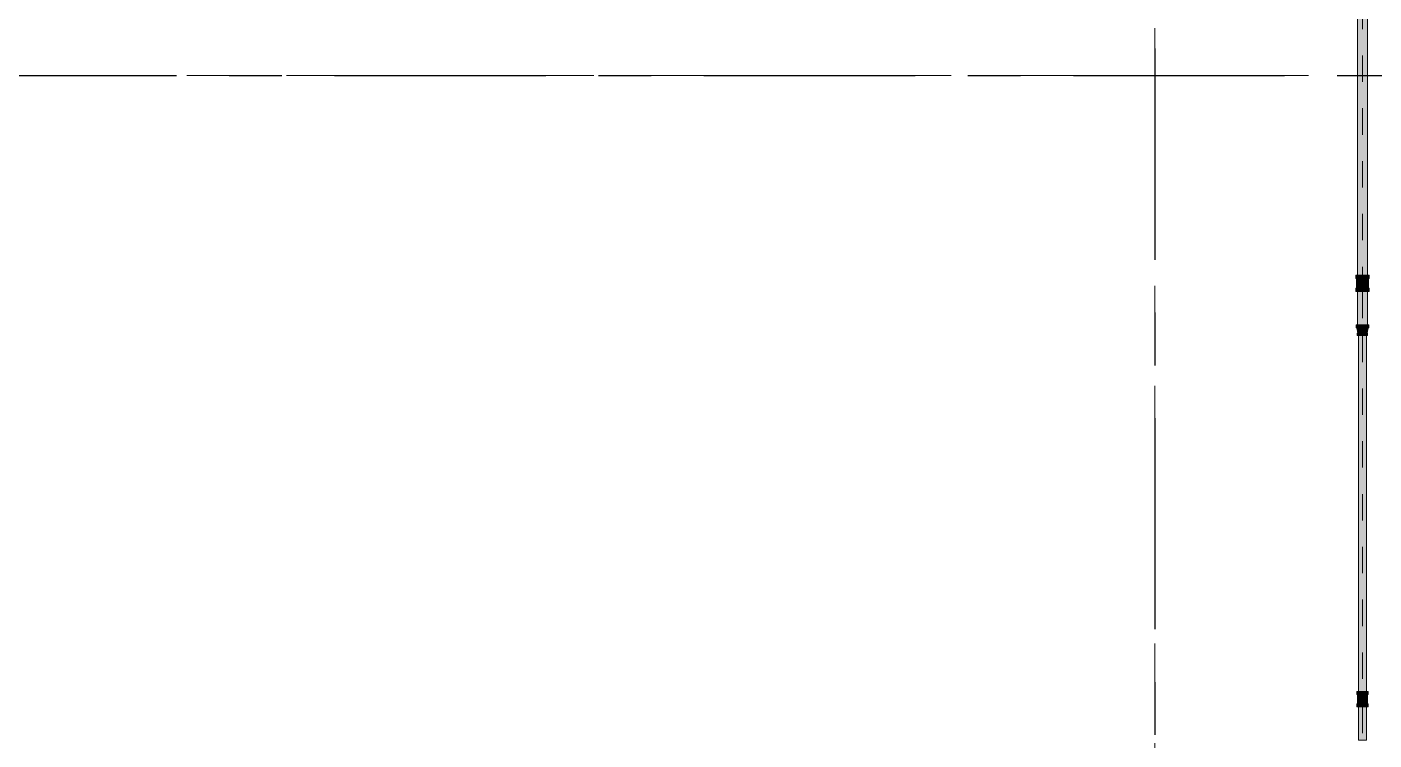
# Model space of a CAD drawing. Header units: millimetres. Extents: x -4000 to 187956, y -58990 to 162485.
# Drawn here: x 6214 to 14320, y 21454 to 25743 of the extents above; entities that cross this region are included whole.
import ezdxf

# ---------------------------------------------------------------- set-up
doc = ezdxf.new("R2010")
doc.units = ezdxf.units.MM
for name, pattern in [('Dash 1_16_', [317.5, 158.75, -158.75]), ('Grid Line', [2222.5, 1270, -317.5, 317.5, -317.5]), ('Grid Line 12_5mm', [2150, 1250, -300, 300, -300])]:
    doc.linetypes.add(name, pattern=pattern)
for name, color, linetype, lineweight in [('F-SPRN', 3, 'Continuous', 9), ('P-PIPE', 3, 'Continuous', 9), ('P-PIPE-CNTR', 3, 'Continuous', 9), ('S-GRID', 1, 'Continuous', 30)]:
    doc.layers.add(name, color=color, linetype=linetype, lineweight=lineweight)

# ---------------------------------------------------------------- blocks, each defined once
blk = doc.blocks.new('CMF2_NHAXUONG_A_rvt-1-FFS - TANG 1')
at = {"layer": 'S-GRID', "linetype": 'Grid Line 12_5mm', "lineweight": 9}
for p, q in [((13000, 161185.2), (13000, -16487.4)), ((13000, 161185.2), (13000, -16487.4)), ((-824.3, 25450), (183641.1, 25450))]:
    blk.add_line(p, q, dxfattribs=at)
blk = doc.blocks.new('Sprinkler_Up - DN20-V46-FFS - TANG 1')
at = {"layer": 'F-SPRN', "transparency": 33554534}
for points in [[(-6.9, 21.2), (-18, 13.1), (-22.2, 0), (-3.9, 0.7), (-1.7, 2.9), (-1.2, 3.5), (-0.6, 4), (0.6, 4), (1.2, 3.5), (1.7, 2.9), (4.6, 0), (22.2, 0), (18, 13.1), (6.9, 21.2), (-3.4, 21.2)], [(0, 16.7), (-4.3, 16.1), (-11.8, 11.8), (-16.1, 4.3), (-16.1, -4.3), (-11.8, -11.8), (-8.3, -14.4), (0, -16.7), (4.3, -16.1), (11.8, -11.8), (16.1, -4.3), (16.1, 4.3), (11.8, 11.8), (7.9, 14.5)], [(0, 15.6), (-7.8, 13.5), (-11, 11), (-15.1, 4), (-15.1, -4), (-11, -11), (-7.8, -13.5), (0, -15.6), (7.8, -13.5), (13.5, -7.8), (15.1, -4), (15.1, 4), (13.5, 7.8), (7.8, 13.5), (3.9, 14.5)], [(-10.9, 5.4), (-14.5, 5.4), (-14.5, -5.5), (-10.9, -5.5)], [(-7.7, 5.4), (-10.9, 5.4), (-10.9, -5.5), (-7.7, -5.5)], [(-7.7, 5.4), (-7.7, -5.5), (0, -5.5), (0, 5.4)], [(2.9, 4.9), (-2.9, 4.9), (-5.7, 0), (5.7, 0)], [(0, 4.6), (-4.6, 0), (4.6, 0)], [(0, 2.6), (-1.3, 0), (1.8, 0)], [(7.7, 5.4), (0, 5.4), (0, -5.5), (7.7, -5.5)], [(7.7, 5.4), (7.7, -5.5), (10.9, -5.5), (10.9, 5.4)], [(10.9, 5.4), (10.9, -5.5), (14.5, -5.5), (14.5, 5.4)], [(13.5, 0), (3.9, -0.7), (1.7, -2.9), (1.2, -3.5), (0.6, -4), (-0.6, -4), (-1.2, -3.5), (-1.7, -2.9), (-4.6, 0), (-22.2, 0), (-18, -13.1), (-6.9, -21.2), (6.9, -21.2), (18, -13), (22.2, 0), (18, 0)], [(-5.7, 0), (-2.9, -4.9), (2.9, -4.9), (5.7, 0), (0, 0)], [(4.6, 0), (-4.6, 0), (0, -4.6)], [(1.3, 0), (-1.8, 0), (0, -2.6)]]:
    blk.add_hatch(color=1, dxfattribs=at).paths.add_polyline_path(points)
at = {"layer": 'F-SPRN', "color": 1}
for p, q in [((-11.5, 5.4), (-14.5, 5.4)), ((-14.5, 5.4), (-10.9, 5.4)), ((-14.5, 5.4), (-14.5, -5.5)), ((-11.5, 5.4), (-11.5, 4)), ((-11.5, 3), (-11.5, 0.2)), ((-10.9, 0.2), (-10.9, 3.6)), ((-10.8, 5.4), (-7.7, 5.4)), ((-8.1, 5.4), (-10.8, 5.4)), ((-8.1, 5.4), (-8.1, 2.8)), ((-8.1, 2.5), (-8.1, 0.4)), ((-7.7, 5.4), (-7.7, 2.7)), ((-7.7, 5.4), (-7.7, 2.7)), ((-7.7, 2.3), (-7.7, 0.5)), ((-7.7, 2.3), (-7.7, 0.5)), ((-6.9, 5.4), (-4.7, 5.4)), ((-5.8, 3.8), (-5.8, 2.2)), ((-2.1, 0), (-2.1, 0)), ((0, 2.1), (-0.1, 2.1)), ((2.1, 0), (2.1, 0.1)), ((4.7, 5.4), (6.9, 5.4)), ((5.8, 3.8), (5.8, 2.3)), ((7.7, 5.4), (10.8, 5.4)), ((7.7, 4), (7.7, 2.7)), ((7.7, 4), (7.7, 2.7)), ((10.8, 5.4), (8.1, 5.4)), ((8.1, 5.4), (8.1, 4.2)), ((10.9, 2.6), (10.9, 1.3)), ((11.5, 5.4), (14.5, 5.4)), ((14.5, 5.4), (11.5, 5.4)), ((14.5, 3.7), (14.5, 1.3)), ((14.5, 0), (14.5, -3.3)), ((-10.9, -5.5), (-14.5, -5.5)), ((-14.5, -5.5), (-11.5, -5.5)), ((-11.5, -0.2), (-11.5, -3)), ((-11.5, -4), (-11.5, -5.5)), ((-10.9, -3.6), (-10.9, -0.2)), ((-10.8, -5.5), (-8.1, -5.5)), ((-7.8, -5.5), (-10.8, -5.5)), ((-8.1, -0.4), (-8.1, -2.5)), ((-8.1, -2.8), (-8.1, -5.5)), ((-7.7, -0.5), (-7.7, -2.3)), ((-7.7, -0.5), (-7.7, -2.3)), ((-7.7, -2.7), (-7.7, -5.2)), ((-7.7, -2.7), (-7.7, -5.2)), ((-4.8, -5.5), (-6.5, -5.5)), ((-2.1, 0), (-2.1, -0.1)), ((0, -2.1), (0.1, -2.1)), ((2.1, 0), (2.1, 0)), ((6.8, -5.5), (4.8, -5.5)), ((5.8, -2.2), (5.8, -3.8)), ((7.7, -0.5), (7.7, -2.1)), ((7.7, -0.5), (7.7, -2.1)), ((7.7, -2.7), (7.7, -4.8)), ((7.7, -2.7), (7.7, -4.8)), ((8.1, -0.7), (8.1, -2.5)), ((8.1, -2.8), (8.1, -5.5)), ((8.1, -5.5), (10.8, -5.5)), ((10.8, -5.5), (8.1, -5.5)), ((10.9, -1.9), (10.9, -3.6)), ((14.5, -5.5), (11.3, -5.5)), ((11.5, -4), (11.5, -5.5)), ((11.5, -5.5), (14.5, -5.5)), ((14.5, -3.7), (14.5, -5.5))]:
    blk.add_line(p, q, dxfattribs=at)
at = {"layer": 'F-SPRN', "color": 1, "flags": 128}
for points in [[(-0.1, 2.1), (-0.1, 2.1), (-0.2, 2.1), (-0.3, 2.1), (-0.4, 2), (-0.5, 2), (-0.6, 2), (-0.6, 2), (-0.7, 2), (-0.8, 1.9), (-0.9, 1.9), (-0.9, 1.9), (-1, 1.8), (-1.1, 1.8), (-1.2, 1.7), (-1.2, 1.7), (-1.3, 1.6), (-1.4, 1.6), (-1.4, 1.5), (-1.5, 1.5), (-1.5, 1.4), (-1.6, 1.3), (-1.6, 1.3), (-1.7, 1.2), (-1.7, 1.1), (-1.8, 1.1), (-1.8, 1), (-1.9, 0.9), (-1.9, 0.8), (-1.9, 0.8), (-2, 0.7), (-2, 0.6), (-2, 0.5), (-2, 0.5), (-2, 0.4), (-2.1, 0.3), (-2.1, 0.2), (-2.1, 0.1), (-2.1, 0)], [(2.1, 0.3), (2, 0.4), (2, 0.5), (2, 0.6), (2, 0.7), (1.9, 0.7), (1.9, 0.8), (1.9, 0.9), (1.8, 1), (1.8, 1), (1.8, 1.1), (1.7, 1.2), (1.7, 1.2), (1.6, 1.3), (1.6, 1.4), (1.5, 1.4), (1.4, 1.5), (1.4, 1.5), (1.3, 1.6), (1.3, 1.7), (1.2, 1.7), (1.1, 1.7), (1.1, 1.8), (1, 1.8), (0.9, 1.9), (0.8, 1.9), (0.8, 1.9), (0.7, 2), (0.6, 2), (0.5, 2), (0.4, 2), (0.4, 2), (0.3, 2.1), (0.2, 2.1), (0.1, 2.1), (0, 2.1)], [(2.1, 0.1), (2.1, 0.2), (2.1, 0.2), (2.1, 0.3)], [(-2.1, -0.1), (-2.1, -0.2), (-2.1, -0.2), (-2.1, -0.3), (-2, -0.4), (-2, -0.5), (-2, -0.6), (-2, -0.7), (-1.9, -0.7), (-1.9, -0.8), (-1.9, -0.9), (-1.8, -1), (-1.8, -1), (-1.8, -1.1), (-1.7, -1.2), (-1.7, -1.2), (-1.6, -1.3), (-1.6, -1.4), (-1.5, -1.4), (-1.4, -1.5), (-1.4, -1.5), (-1.3, -1.6), (-1.3, -1.7), (-1.2, -1.7), (-1.1, -1.7), (-1.1, -1.8), (-1, -1.8), (-0.9, -1.9), (-0.8, -1.9), (-0.8, -1.9), (-0.7, -2), (-0.6, -2), (-0.5, -2), (-0.4, -2), (-0.4, -2), (-0.3, -2.1), (-0.2, -2.1), (-0.1, -2.1), (0, -2.1)], [(0.1, -2.1), (0.1, -2.1), (0.2, -2.1), (0.3, -2.1), (0.4, -2), (0.5, -2)], [(0.5, -2), (0.6, -2), (0.6, -2)], [(0.6, -2), (0.7, -2), (0.8, -1.9), (0.9, -1.9), (0.9, -1.9), (1, -1.8), (1.1, -1.8), (1.2, -1.7), (1.2, -1.7), (1.3, -1.6), (1.4, -1.6), (1.4, -1.5), (1.5, -1.5), (1.5, -1.4), (1.6, -1.3), (1.6, -1.3), (1.7, -1.2), (1.7, -1.1), (1.8, -1.1), (1.8, -1), (1.9, -0.9), (1.9, -0.8), (1.9, -0.8), (2, -0.7), (2, -0.6), (2, -0.5), (2, -0.5), (2, -0.4), (2.1, -0.3), (2.1, -0.2), (2.1, -0.1), (2.1, 0)]]:
    blk.add_lwpolyline(points, dxfattribs=at)
at = {"layer": 'F-SPRN', "color": 1}
for radius, start, end in [(22.2, 360, 180), (21.9, 165.67731, 179.2615), (21.9, 144.76984, 164.81509), (21.9, 126.69417, 143.27011), (16.7, 167.68021, 180), (16.7, 167.68021, 180), (16.7, 155.38786, 165), (16.7, 155.38786, 165), (15.6, 166.33824, 180), (15.6, 166.33824, 180), (15.6, 150.43537, 165), (15.6, 159.61394, 165), (16.7, 136.72135, 150), (16.7, 136.72135, 150), (15.6, 150.43537, 156.38455), (15.6, 138.42141, 150), (15.6, 138.42141, 150), (21.9, 108.26214, 125.75069), (16.7, 121.41808, 130.57514), (16.7, 121.41808, 130.57514), (15.6, 120, 133.2078), (15.6, 120, 133.2078), (16.7, 106.59952, 120), (16.7, 106.59952, 120), (15.6, 114.43632, 119.98126), (15.6, 114.43632, 119.98126), (21.9, 99.348, 107.90102), (4.63, 17.95923, 180), (4.63, 17.95923, 180), (16.7, 96.41428, 105), (16.7, 96.41428, 105), (3.81, 16.16047, 180), (21.9, 90.14502, 98.85032), (15.6, 95.57619, 100.68426), (15.6, 95.57619, 100.68426), (2.56, 11.16773, 180), (2.56, 11.16773, 180), (2.04, 10.47029, 180), (16.7, 83.06841, 90), (16.7, 83.06841, 90), (21.9, 72.55828, 89.46239), (15.6, 75, 87.63996), (15.6, 75, 87.63996), (16.7, 61.00272, 75), (16.7, 61.00272, 75), (15.6, 60.01874, 65.56368), (15.6, 60.01874, 65.56368), (21.9, 54.24931, 71.73786), (15.6, 53.79501, 60), (15.6, 53.79501, 60), (16.7, 60, 61.00272), (16.7, 60, 61.00272), (16.7, 49.42486, 58.58192), (16.7, 49.42486, 58.58192), (15.6, 32.54719, 41.57859), (15.6, 32.54719, 41.57859), (16.7, 30.06898, 43.27865), (16.7, 30.06898, 43.27865), (21.9, 36.72989, 53.30583), (15.6, 17.33389, 29.56463), (15.6, 17.33389, 29.56463), (16.7, 15.03066, 24.61214), (16.7, 15.03066, 24.61214), (15.6, 1.90822, 13.66176), (15.6, 1.90822, 13.66176), (16.7, 360, 12.31979), (16.7, 0, 12.31979), (21.9, 33.37522, 36), (21.9, 15.18491, 33.37522), (21.9, 0.7385, 14.32269), (22.2, 180, 360), (21.9, 180.7385, 194.32269), (21.9, 195.18491, 215.23016), (21.9, 216.72989, 233.30583), (16.7, 180, 192.31979), (16.7, 180, 192.31979), (16.7, 195, 204.61214), (16.7, 195, 204.61214), (15.6, 180, 193.66176), (15.6, 180, 193.66176), (15.6, 195, 200.38606), (15.6, 195, 209.56463), (16.7, 210, 223.27865), (16.7, 210, 223.27865), (15.6, 203.61545, 209.56463), (15.6, 210, 221.57859), (15.6, 210, 221.57859), (21.9, 234.24931, 251.73786), (16.7, 229.42486, 238.58192), (16.7, 229.42486, 238.58192), (15.6, 226.7922, 240), (15.6, 226.7922, 240), (16.7, 240, 255), (16.7, 240, 255), (15.6, 240.01874, 245.56368), (15.6, 240.01874, 245.56368), (21.9, 252.55828, 269.46239), (15.6, 247.56142, 254.5481), (15.6, 247.56142, 254.5481), (4.63, 197.95923, 270), (4.63, 197.95923, 270), (15.6, 255.57295, 260.58917), (15.6, 255.57295, 260.58917), (3.81, 196.16047, 223.83585), (2.56, 194.55988, 270), (2.56, 194.55988, 270), (3.81, 237.05771, 270), (2.04, 190.47029, 270), (16.7, 263.06841, 270), (16.7, 263.06841, 270), (21.9, 270.14502, 278.85032), (2.04, 289.01924, 0), (2.56, 289.01924, 348.82781), (2.56, 289.01924, 348.82781), (4.63, 289.01924, 318.27027), (4.63, 289.01924, 318.27027), (15.6, 275.57619, 280.68426), (15.6, 275.57619, 280.68426), (16.7, 276.41428, 285), (16.7, 276.41428, 285), (21.9, 279.348, 287.90102), (4.63, 335.78319, 0), (4.63, 335.78319, 360), (16.7, 286.59952, 300), (16.7, 286.59952, 300), (15.6, 294.43632, 299.98126), (15.6, 294.43632, 299.98126), (21.9, 288.26214, 305.75069), (15.6, 300.52623, 313.2078), (15.6, 300.52623, 313.2078), (16.7, 301.41808, 310.57514), (16.7, 301.41808, 310.57514), (15.6, 318.42141, 330), (15.6, 318.42141, 330), (16.7, 316.72135, 329.93102), (16.7, 316.72135, 329.93102), (21.9, 306.69417, 323.27011), (15.6, 330.94093, 345), (15.6, 330.94093, 336.38455), (15.6, 339.61394, 345), (15.6, 346.42653, 360), (15.6, 346.42653, 360), (16.7, 335.38786, 344.96934), (16.7, 335.38786, 344.96934), (16.7, 347.68021, 360), (16.7, 347.68021, 360), (21.9, 324, 326.62478), (21.9, 326.62478, 344.81509), (21.9, 345.67731, 359.2615)]:
    blk.add_arc((0, 0), radius, start, end, dxfattribs=at)
blk = doc.blocks.new('Steel_Transition_Threaded_HoaPhat - Standard-V49-FFS - TANG 1')
at = {"layer": 'P-PIPE', "lineweight": 13, "transparency": 33554534}
h = blk.add_hatch(color=1, dxfattribs=at)
h.paths.add_polyline_path([(14250, 24177.7), (14255.8, 24178.5), (14261.3, 24180.7), (14267, 24185.7), (14269.5, 24189), (14271.7, 24194.4), (14272.5, 24200.2), (14271.7, 24206.1), (14269.5, 24211.5), (14265.9, 24216.1), (14261.3, 24219.7), (14255.8, 24222), (14250, 24222.7), (14244.2, 24222), (14238.8, 24219.7), (14232, 24213.4), (14230.5, 24211.5), (14228.3, 24206.1), (14227.5, 24200.2), (14228.3, 24194.4), (14233, 24185.7), (14234.1, 24184.3), (14238.8, 24180.7), (14244.2, 24178.5)])
h.paths.add_polyline_path([(14250, 24180.1), (14244.8, 24180.8), (14240, 24182.8), (14235.8, 24186), (14232, 24191.7), (14230.6, 24195), (14229.9, 24200.2), (14232, 24208.8), (14232.6, 24210.3), (14235.8, 24214.4), (14240, 24217.6), (14244.8, 24219.6), (14250, 24220.3), (14255.2, 24219.6), (14260.1, 24217.6), (14264.2, 24214.4), (14267.4, 24210.3), (14269.4, 24205.4), (14270.1, 24200.2), (14269.4, 24195), (14267.4, 24190.2), (14263.8, 24185.7), (14260.1, 24182.8), (14255.2, 24180.8)])
for points in [[(14250, 24180.1), (14250, 24183.8), (14241.8, 24186), (14235.8, 24192), (14233.6, 24200.2), (14235.8, 24208.4), (14241.8, 24214.4), (14250, 24216.6), (14250, 24220.3), (14244.8, 24219.6), (14240, 24217.6), (14235.8, 24214.4), (14232, 24208.8), (14230.6, 24205.4), (14229.9, 24200.2), (14232, 24191.7), (14232.6, 24190.2), (14236.2, 24185.7), (14240, 24182.8), (14244.8, 24180.8)], [(14250, 24181.7), (14254.8, 24182.4), (14261.2, 24185.7), (14263.1, 24187.1), (14266, 24191), (14267.9, 24195.4), (14268.5, 24200.2), (14267.9, 24205), (14266, 24209.5), (14263.1, 24213.3), (14259.3, 24216.3), (14254.8, 24218.1), (14250, 24218.7), (14245.2, 24218.1), (14240.8, 24216.3), (14236.9, 24213.3), (14234, 24209.5), (14232, 24203.8), (14232, 24196.6), (14232.1, 24195.4), (14234, 24191), (14238.8, 24185.7), (14240.8, 24184.2), (14245.2, 24182.4)], [(14250, 24180.1), (14255.2, 24180.8), (14260.1, 24182.8), (14264.2, 24186), (14267.4, 24190.2), (14269.4, 24195), (14270.1, 24200.2), (14269.4, 24205.4), (14267.4, 24210.3), (14264.2, 24214.4), (14260.1, 24217.6), (14255.2, 24219.6), (14250, 24220.3), (14250, 24216.6), (14258.2, 24214.4), (14264.2, 24208.4), (14266.4, 24200.2), (14264.2, 24192), (14258.2, 24186), (14250, 24183.8)]]:
    blk.add_hatch(color=1, dxfattribs=at).paths.add_polyline_path(points)
at = {"layer": 'P-PIPE', "color": 20, "lineweight": 13}
for radius, start, end in [(22.5, 90, 270), (22.5, 90, 270), (20.1, 166.04994, 193.95006), (20.1, 154.61374, 162.74488), (20.1, 197.25512, 205.38626), (18.5, 172.07545, 187.92455), (18.5, 172.07545, 187.92455), (20.1, 150, 154.59245), (20.1, 205.40755, 210), (18.5, 157.6232, 165), (18.5, 157.6232, 165), (18.5, 195, 202.3768), (18.5, 195, 202.3768), (20.1, 128.8856, 148.15532), (20.1, 211.84468, 231.1144), (16.4, 173.54628, 180), (16.4, 180.49709, 188.0319), (18.5, 136.42974, 150), (18.5, 136.42974, 150), (18.5, 210, 223.57026), (18.5, 210, 223.57026), (16.4, 158.0319, 162.86912), (16.4, 210.66354, 218.0319), (18.5, 123.49758, 133.20406), (18.5, 123.49758, 133.20406), (18.5, 226.79594, 232.47656), (18.5, 226.79594, 232.47656), (20.1, 109.68592, 125.00431), (20.1, 234.99569, 240), (16.4, 230.47333, 236.63885), (20.1, 240, 255), (18.5, 106.81896, 120), (18.5, 106.81896, 120), (18.5, 240, 255), (18.5, 240, 255), (16.4, 113.40447, 120), (16.4, 240, 243.15004), (16.4, 246.9681, 252.9388), (16.4, 107.46566, 111.9681), (20.1, 100.99748, 105), (20.1, 255.0607, 267.9279), (18.5, 91.43525, 103.20464), (18.5, 91.43525, 103.20464), (16.4, 96.21321, 103.90628), (18.5, 258.09865, 270), (18.5, 258.09865, 270), (20.1, 90.52458, 98.50889), (16.4, 264.1652, 270), (22.5, 75, 90), (22.5, 270, 90), (18.5, 78.09865, 90), (18.5, 78.09865, 90), (22.5, 270, 30), (20.1, 270.52458, 278.50889), (18.5, 271.43525, 283.20464), (18.5, 271.43525, 283.20464), (20.1, 75.0607, 87.9279), (16.4, 276.21321, 284.60424), (20.1, 280.99748, 285), (16.4, 70.36294, 75), (18.5, 60, 75), (18.5, 60, 75), (16.4, 287.46566, 291.9681), (20.1, 54.99569, 75), (18.5, 286.81896, 300), (18.5, 286.81896, 300), (22.5, 60, 75), (16.4, 60, 66.59553), (20.1, 289.68592, 305.00431), (16.4, 296.84996, 300), (16.4, 301.07383, 308.0319), (16.4, 50.47333, 56.63885), (18.5, 46.79594, 56.50242), (18.5, 46.79594, 56.50242), (22.5, 45, 60), (18.5, 307.52344, 313.20406), (18.5, 307.52344, 313.20406), (20.1, 31.84468, 51.1144), (20.1, 308.8856, 328.15532), (16.4, 30, 36.45372), (16.4, 323.54628, 330), (18.5, 30, 43.57026), (18.5, 30, 43.57026), (18.5, 316.42974, 330), (18.5, 316.42974, 330), (16.4, 338.0319, 343.50595), (22.5, 30, 45), (16.4, 4.83933, 11.45326), (16.4, 348.54674, 358.90628), (18.5, 15, 22.3768), (18.5, 15, 22.3768), (18.5, 337.6232, 345), (18.5, 337.6232, 345), (20.1, 17.25512, 30), (20.1, 330, 342.74488), (18.5, 346.59392, 13.40608), (18.5, 0, 13.40608), (18.5, 346.59392, 0), (20.1, 346.04994, 13.95006)]:
    blk.add_arc((14250, 24200.2), radius, start, end, dxfattribs=at)

msp = doc.modelspace()

# ---------------------------------------------------------------- block references
at = {"lineweight": 5}
msp.add_blockref('CMF2_NHAXUONG_A_rvt-1-FFS - TANG 1', (0, 0), dxfattribs=at)

# ---------------------------------------------------------------- next in the draw order: hatches: boundary and pattern name
at = {"layer": 'P-PIPE', "transparency": 33554534}
for points in [[(14223.9, 24249.9), (14250, 24249.9), (14250, 26205.9), (14219.8, 26205.9), (14220.9, 24249.9)], [(14250, 24249.9), (14280.2, 24249.9), (14279.1, 26205.9), (14250, 26205.9), (14250, 24258.7)], [(14232, 24229.2), (14250, 24229.2), (14250, 24249.9), (14209.8, 24249.9), (14209.8, 24229.2), (14229.9, 24229.2)], [(14290.2, 24229.2), (14290.2, 24249.9), (14250, 24249.9), (14250, 24229.2), (14288.9, 24229.2)], [(14221.5, 24150.8), (14250, 24150.8), (14250, 24171.4), (14209.8, 24171.4), (14209.8, 24150.8), (14215.2, 24150.8)], [(14218.9, 24171.4), (14250, 24171.4), (14250, 24179.1), (14242.6, 24180.4), (14235, 24185.7), (14231.7, 24189.6), (14229.2, 24196.5), (14229.2, 24204), (14232, 24211.2), (14236.4, 24216.4), (14242.6, 24220.1), (14250, 24221.4), (14250, 24229.2), (14214.1, 24229.2), (14214.1, 24171.4), (14215.3, 24171.4)], [(14250, 24176.1), (14256.2, 24176.9), (14262.1, 24179.3), (14269, 24185.7), (14270.9, 24188.2), (14273.3, 24194), (14274.1, 24200.2), (14273.3, 24206.5), (14270.9, 24212.3), (14267.1, 24217.3), (14262.1, 24221.1), (14256.2, 24223.5), (14250, 24224.3), (14243.8, 24223.5), (14237.9, 24221.1), (14232, 24216), (14229.1, 24212.3), (14226.7, 24206.5), (14225.9, 24200.2), (14226.7, 24194), (14231, 24185.7), (14233, 24183.2), (14237.9, 24179.3), (14243.8, 24176.9)], [(14241.7, 24185.8), (14242.8, 24187.7), (14241.7, 24191.9), (14242.8, 24196.1), (14245.8, 24199.1), (14257.2, 24204.4), (14258.4, 24208.6), (14257.2, 24212.8), (14255.9, 24214.5), (14250, 24216.9), (14241.7, 24214.7), (14235.5, 24208.6), (14233.3, 24200.2), (14235.5, 24191.9), (14238.2, 24188.4)], [(14250, 24183.5), (14258.4, 24185.8), (14261.8, 24188.4), (14266.1, 24195.9), (14266.1, 24204.6), (14261.8, 24212), (14258.4, 24214.7), (14250, 24216.9), (14245.7, 24216.4), (14238.2, 24212), (14233.9, 24204.6), (14233.9, 24195.9), (14238.2, 24188.4), (14242, 24185.7)], [(14281.1, 24171.4), (14285.9, 24171.4), (14285.9, 24229.2), (14250, 24229.2), (14250, 24221.4), (14257.4, 24220.1), (14263.7, 24216.4), (14268.3, 24210.9), (14270.8, 24204), (14270.8, 24196.5), (14268.3, 24189.6), (14263.7, 24184.1), (14257.4, 24180.4), (14250, 24179.1), (14250, 24171.4), (14275.4, 24171.4)], [(14290.2, 24150.8), (14290.2, 24171.4), (14250, 24171.4), (14250, 24150.8), (14288.9, 24150.8)], [(14242.2, 23950.5), (14250, 23950.5), (14250, 24150.8), (14219.8, 24150.8), (14220.9, 23950.5), (14234.9, 23950.5)], [(14250, 23950.5), (14280.2, 23950.5), (14279.1, 24150.8), (14250, 24150.8), (14250, 24112.7)], [(14286.4, 23933.7), (14287.7, 23933.7), (14287.7, 23950.5), (14212.4, 23950.5), (14212.4, 23933.7), (14282.6, 23933.7)], [(14274.3, 23901.1), (14278.1, 23901.1), (14283.4, 23933.7), (14215.5, 23933.7), (14222.9, 23901.1), (14269.9, 23901.1)], [(14279.8, 23886.2), (14280.8, 23886.2), (14279.8, 23901.1), (14219.2, 23901.1), (14220.3, 23886.2), (14276.7, 23886.2)], [(14243.8, 21746.5), (14250, 21746.5), (14250, 23886.2), (14225.9, 23886.2), (14226.7, 21746.5), (14237.9, 21746.5)], [(14256.2, 21746.5), (14274.1, 21746.5), (14273.3, 23886.2), (14250, 23886.2), (14250, 21746.5)], [(14226.1, 21728.1), (14250, 21728.1), (14250, 21746.5), (14216.2, 21746.5), (14217.4, 21728.1), (14220.7, 21728.1)], [(14242.2, 21672.4), (14250, 21672.4), (14250, 21679.1), (14242.6, 21680.4), (14236.3, 21684.1), (14231.7, 21689.6), (14229.2, 21696.4), (14229.2, 21704), (14231.7, 21710.9), (14236.3, 21716.3), (14242.6, 21720), (14250, 21721.4), (14250, 21728.1), (14220, 21728.1), (14221, 21672.4), (14238.6, 21672.4)], [(14250, 21676.1), (14256.2, 21676.9), (14262.1, 21679.3), (14267.1, 21683.2), (14270.9, 21688.2), (14273.3, 21694), (14274.1, 21700.2), (14273.3, 21706.5), (14270.9, 21712.3), (14267.1, 21717.3), (14262.1, 21721.1), (14256.2, 21723.5), (14250, 21724.3), (14243.8, 21723.5), (14237.9, 21721.1), (14233, 21717.3), (14229.1, 21712.3), (14226.7, 21706.5), (14225.9, 21700.2), (14226.7, 21694), (14229.1, 21688.2), (14233, 21683.2), (14237.9, 21679.3), (14243.8, 21676.9)], [(14283.8, 21728.1), (14282.6, 21746.5), (14250, 21746.5), (14250, 21728.1), (14282.6, 21728.1)], [(14271.2, 21672.4), (14280, 21672.4), (14279, 21728.1), (14250, 21728.1), (14250, 21721.4), (14257.5, 21720), (14263.7, 21716.3), (14268.3, 21710.9), (14270.8, 21704), (14270.8, 21696.4), (14268.3, 21689.6), (14263.7, 21684.1), (14257.5, 21680.4), (14250, 21679.1), (14250, 21672.4), (14268.1, 21672.4)], [(14226.1, 21654), (14250, 21654), (14250, 21672.4), (14216.2, 21672.4), (14217.4, 21654), (14220.7, 21654)], [(14243.8, 21454.4), (14250, 21454.4), (14250, 21654), (14225.9, 21654), (14226.7, 21454.4), (14237.9, 21454.4)], [(14250, 21683.5), (14254.3, 21684.1), (14261.8, 21688.4), (14266.1, 21695.9), (14266.1, 21704.6), (14261.8, 21712), (14254.3, 21716.4), (14245.7, 21716.4), (14238.2, 21712), (14233.9, 21704.6), (14233.9, 21695.9), (14238.2, 21688.4), (14245.7, 21684.1)], [(14283.8, 21654), (14282.6, 21672.4), (14250, 21672.4), (14250, 21654), (14282.6, 21654)], [(14250, 21454.4), (14274.1, 21454.4), (14273.3, 21654), (14250, 21654), (14250, 21484.6)]]:
    msp.add_hatch(color=1, dxfattribs=at).paths.add_polyline_path(points)

# ---------------------------------------------------------------- next in the draw order: linework, layer by layer
at = {"layer": 'P-PIPE', "color": 20, "lineweight": 13}
for p, q in [((14219.8, 26205.9), (14219.8, 24249.9)), ((14280.2, 24249.9), (14280.2, 26205.9)), ((14209.8, 24249.9), (14209.8, 24229.2)), ((14211.1, 24249.9), (14209.8, 24249.9)), ((14250, 24249.9), (14209.8, 24249.9)), ((14219.6, 24249.9), (14211.1, 24249.9)), ((14219.8, 24249.9), (14220.9, 24249.9)), ((14221.4, 24249.9), (14278.6, 24249.9)), ((14250, 24249.9), (14221.5, 24249.9)), ((14278.5, 24249.9), (14250, 24249.9)), ((14290.2, 24249.9), (14250, 24249.9)), ((14279.1, 24249.9), (14280.2, 24249.9)), ((14290.2, 24249.9), (14280.4, 24249.9)), ((14290.2, 24229.2), (14290.2, 24249.9)), ((14209.8, 24229.2), (14211.1, 24229.2)), ((14209.8, 24229.2), (14250, 24229.2)), ((14209.8, 24171.4), (14209.8, 24150.8)), ((14213.9, 24171.4), (14209.8, 24171.4)), ((14250, 24171.4), (14209.8, 24171.4)), ((14211.1, 24229.2), (14213.9, 24229.2)), ((14214.1, 24229.2), (14214.1, 24171.4)), ((14215.3, 24229.2), (14231.9, 24229.2)), ((14232, 24229.2), (14215.3, 24229.2)), ((14239.5, 24229.2), (14215.3, 24229.2)), ((14239.6, 24171.4), (14215.3, 24171.4)), ((14215.3, 24171.4), (14239.5, 24171.4)), ((14215.3, 24171.4), (14239.5, 24171.4)), ((14232, 24229.2), (14239.6, 24229.2)), ((14232.1, 24229.2), (14232, 24229.2)), ((14239.5, 24229.2), (14232.1, 24229.2)), ((14240.7, 24229.2), (14250, 24229.2)), ((14250, 24229.2), (14240.7, 24229.2)), ((14250, 24229.2), (14240.7, 24229.2)), ((14250, 24171.4), (14240.7, 24171.4)), ((14240.7, 24171.4), (14250, 24171.4)), ((14240.7, 24171.4), (14250, 24171.4)), ((14250, 24229.2), (14259.3, 24229.2)), ((14250, 24229.2), (14290.2, 24229.2)), ((14259.3, 24229.2), (14250, 24229.2)), ((14259.3, 24229.2), (14250, 24229.2)), ((14259.3, 24171.4), (14250, 24171.4)), ((14290.2, 24171.4), (14250, 24171.4)), ((14250, 24171.4), (14259.3, 24171.4)), ((14250, 24171.4), (14259.3, 24171.4)), ((14260.4, 24229.2), (14284.7, 24229.2)), ((14284.7, 24171.4), (14260.4, 24171.4)), ((14284.7, 24229.2), (14260.5, 24229.2)), ((14284.7, 24229.2), (14260.5, 24229.2)), ((14260.5, 24171.4), (14284.7, 24171.4)), ((14260.5, 24171.4), (14284.7, 24171.4)), ((14285.9, 24171.4), (14285.9, 24229.2)), ((14286.1, 24229.2), (14290.2, 24229.2)), ((14288.9, 24171.4), (14286.1, 24171.4)), ((14290.2, 24171.4), (14288.9, 24171.4)), ((14290.2, 24150.8), (14290.2, 24171.4)), ((14209.8, 24150.8), (14219.6, 24150.8)), ((14209.8, 24150.8), (14250, 24150.8)), ((14219.8, 24150.8), (14219.8, 23950.5)), ((14220.9, 24150.8), (14219.8, 24150.8)), ((14278.6, 24150.8), (14221.4, 24150.8)), ((14221.5, 24150.8), (14250, 24150.8)), ((14250, 24150.8), (14278.5, 24150.8)), ((14250, 24150.8), (14290.2, 24150.8)), ((14280.2, 24150.8), (14279.1, 24150.8)), ((14280.2, 23950.5), (14280.2, 24150.8)), ((14280.4, 24150.8), (14284.8, 24150.8)), ((14284.8, 24150.8), (14288.9, 24150.8)), ((14288.9, 24150.8), (14290.2, 24150.8)), ((14212.4, 23950.5), (14212.4, 23933.7)), ((14287.7, 23950.5), (14212.4, 23950.5)), ((14219.6, 23950.5), (14212.4, 23950.5)), ((14212.4, 23933.7), (14215.2, 23933.7)), ((14212.4, 23933.7), (14287.7, 23933.7)), ((14215.2, 23933.7), (14216.4, 23933.7)), ((14215.5, 23933.7), (14221.9, 23901.1)), ((14217.4, 23933.7), (14240.3, 23933.7)), ((14219.8, 23950.5), (14223.2, 23950.5)), ((14223.4, 23950.5), (14220.6, 23950.5)), ((14276.2, 23950.5), (14223.8, 23950.5)), ((14223.9, 23950.5), (14276.1, 23950.5)), ((14241, 23933.7), (14259, 23933.7)), ((14259.7, 23933.7), (14282.6, 23933.7)), ((14279.4, 23950.5), (14276.6, 23950.5)), ((14276.8, 23950.5), (14280.2, 23950.5)), ((14278.1, 23901.1), (14284.5, 23933.7)), ((14287.7, 23950.5), (14280.4, 23950.5)), ((14283.6, 23933.7), (14284.8, 23933.7)), ((14284.8, 23933.7), (14287.7, 23933.7)), ((14287.7, 23933.7), (14287.7, 23950.5)), ((14219.2, 23901.1), (14219.2, 23886.2)), ((14280.8, 23901.1), (14219.2, 23901.1)), ((14221.7, 23901.1), (14219.2, 23901.1)), ((14219.2, 23886.2), (14220.3, 23886.2)), ((14219.2, 23886.2), (14280.8, 23886.2)), ((14220.3, 23886.2), (14223.3, 23886.2)), ((14242, 23901.1), (14223.3, 23901.1)), ((14223.3, 23886.2), (14225.7, 23886.2)), ((14225.9, 23886.2), (14225.9, 21746.5)), ((14228, 23886.2), (14225.9, 23886.2)), ((14226.5, 23886.2), (14228.2, 23886.2)), ((14229, 23886.2), (14271, 23886.2)), ((14270.9, 23886.2), (14229.1, 23886.2)), ((14257.3, 23901.1), (14242.7, 23901.1)), ((14276.7, 23901.1), (14258, 23901.1)), ((14271.8, 23886.2), (14273.5, 23886.2)), ((14274.1, 23886.2), (14272, 23886.2)), ((14274.1, 21746.5), (14274.1, 23886.2)), ((14274.3, 23886.2), (14276.7, 23886.2)), ((14276.7, 23886.2), (14280.8, 23886.2)), ((14280.8, 23901.1), (14278.3, 23901.1)), ((14280.8, 23886.2), (14280.8, 23901.1)), ((14216.2, 21746.5), (14216.2, 21728.1)), ((14220.7, 21746.5), (14216.2, 21746.5)), ((14250, 21746.5), (14216.2, 21746.5)), ((14216.2, 21728.1), (14219.8, 21728.1)), ((14216.2, 21728.1), (14250, 21728.1)), ((14220, 21728.1), (14220, 21672.4)), ((14241.2, 21728.1), (14220, 21728.1)), ((14235, 21728.1), (14220, 21728.1)), ((14225.8, 21746.5), (14220.7, 21746.5)), ((14221, 21728.1), (14241.3, 21728.1)), ((14225.9, 21746.5), (14232.9, 21746.5)), ((14232.9, 21746.5), (14226.6, 21746.5)), ((14250, 21746.5), (14233.1, 21746.5)), ((14233.1, 21746.5), (14266.9, 21746.5)), ((14241.2, 21728.1), (14235, 21728.1)), ((14242.2, 21728.1), (14250, 21728.1)), ((14250, 21728.1), (14242.2, 21728.1)), ((14250, 21728.1), (14242.2, 21728.1)), ((14266.9, 21746.5), (14250, 21746.5)), ((14283.8, 21746.5), (14250, 21746.5)), ((14250, 21728.1), (14257.8, 21728.1)), ((14250, 21728.1), (14283.8, 21728.1)), ((14257.8, 21728.1), (14250, 21728.1)), ((14257.8, 21728.1), (14250, 21728.1)), ((14258.7, 21728.1), (14279, 21728.1)), ((14280, 21728.1), (14258.8, 21728.1)), ((14280, 21728.1), (14258.8, 21728.1)), ((14273.4, 21746.5), (14267.1, 21746.5)), ((14267.1, 21746.5), (14274.1, 21746.5)), ((14283.8, 21746.5), (14274.2, 21746.5)), ((14280, 21672.4), (14280, 21728.1)), ((14280.2, 21728.1), (14283.8, 21728.1)), ((14283.8, 21728.1), (14283.8, 21746.5)), ((14216.2, 21672.4), (14216.2, 21654)), ((14217.4, 21672.4), (14216.2, 21672.4)), ((14250, 21672.4), (14216.2, 21672.4)), ((14216.2, 21654), (14225.8, 21654)), ((14216.2, 21654), (14250, 21654)), ((14219.8, 21672.4), (14217.4, 21672.4)), ((14220, 21672.4), (14241.2, 21672.4)), ((14220, 21672.4), (14241.2, 21672.4)), ((14241.3, 21672.4), (14221, 21672.4)), ((14225.9, 21654), (14225.9, 21454.4)), ((14232.9, 21654), (14225.9, 21654)), ((14226.6, 21654), (14232.9, 21654)), ((14233.1, 21654), (14250, 21654)), ((14266.9, 21654), (14233.1, 21654)), ((14250, 21672.4), (14242.2, 21672.4)), ((14242.2, 21672.4), (14250, 21672.4)), ((14242.2, 21672.4), (14250, 21672.4)), ((14257.8, 21672.4), (14250, 21672.4)), ((14283.8, 21672.4), (14250, 21672.4)), ((14250, 21672.4), (14257.8, 21672.4)), ((14250, 21672.4), (14257.8, 21672.4)), ((14250, 21654), (14266.9, 21654)), ((14250, 21654), (14283.8, 21654)), ((14279, 21672.4), (14258.7, 21672.4)), ((14258.8, 21672.4), (14280, 21672.4)), ((14258.8, 21672.4), (14279, 21672.4)), ((14267.1, 21654), (14273.4, 21654)), ((14274.1, 21654), (14267.1, 21654)), ((14274.1, 21454.4), (14274.1, 21654)), ((14274.2, 21654), (14283.8, 21654)), ((14279, 21672.4), (14280, 21672.4)), ((14282.6, 21672.4), (14280.2, 21672.4)), ((14283.8, 21672.4), (14282.6, 21672.4)), ((14283.8, 21654), (14283.8, 21672.4)), ((14225.9, 21454.4), (14228, 21454.4)), ((14229.1, 21454.4), (14270.9, 21454.4)), ((14272, 21454.4), (14274.1, 21454.4))]:
    msp.add_line(p, q, dxfattribs=at)
for centre, radius, start, end in [((14250, 24200.2), 24.1, 90, 270), ((14250, 24200.2), 24.1, 165, 180), ((14250, 24200.2), 24.1, 180, 195), ((14250, 24200.2), 24.1, 150, 165), ((14250, 24200.2), 24.1, 195, 210), ((14250, 24200.2), 21.1, 171.97891, 177.97577), ((14250, 24200.2), 21.1, 182.02423, 186.97891), ((14250, 24200.2), 24.1, 90, 150), ((14250, 24200.2), 21.1, 165.7378, 171.92918), ((14250, 24200.2), 21.1, 189.34883, 194.2622), ((14250, 24200.2), 24.1, 210, 225), ((14250, 24200.2), 21.1, 156.97891, 165), ((14250, 24200.2), 21.1, 195, 201.97891), ((14250, 24200.2), 21.1, 205.39869, 210), ((14250, 24200.2), 21.1, 148.69969, 150), ((14250, 24200.2), 21.1, 210, 211.30031), ((14250, 24200.2), 21.1, 141.97891, 146.1637), ((14250, 24200.2), 24.1, 225, 240), ((14250, 24200.2), 21.1, 137.22925, 141.84041), ((14250, 24200.2), 21.1, 218.15959, 223.60228), ((14250, 24200.2), 21.1, 223.60228, 225), ((14250, 24200.2), 21.1, 126.97891, 135), ((14250, 24200.2), 21.1, 225, 231.97891), ((14250, 24200.2), 21.1, 111.97891, 125.8689), ((14250, 24200.2), 21.1, 234.42362, 245.57638), ((14250, 24200.2), 24.1, 240, 270), ((14250, 24200.2), 21.1, 99.73096, 105), ((14250, 24200.2), 21.1, 255, 260.65117), ((14250, 24200.2), 21.1, 90, 96.97891), ((14250, 24200.2), 21.1, 264.92749, 270), ((14250, 24200.2), 24.1, 270, 90), ((14250, 24200.2), 24.1, 270, 90), ((14250, 24200.2), 21.1, 270, 278.02109), ((14250, 24200.2), 21.1, 75, 87.77075), ((14250, 24200.2), 21.1, 279.73096, 285), ((14250, 24200.2), 21.1, 62.22925, 71.13206), ((14250, 24200.2), 21.1, 288.86794, 297.74524), ((14250, 24200.2), 21.1, 54.1311, 60), ((14250, 24200.2), 21.1, 300, 305.8689), ((14250, 24200.2), 21.1, 38.15959, 53.02109), ((14250, 24200.2), 21.1, 308.02109, 315), ((14250, 24200.2), 21.1, 315, 316.39772), ((14250, 24200.2), 21.1, 316.39772, 321.84041), ((14250, 24200.2), 21.1, 33.8363, 38.02109), ((14250, 24200.2), 21.1, 25.39869, 30), ((14250, 24200.2), 21.1, 330, 334.60131), ((14250, 24200.2), 21.1, 15, 23.02109), ((14250, 24200.2), 21.1, 338.02109, 345), ((14250, 24200.2), 21.1, 345.7378, 357.97577), ((14250, 24200.2), 21.1, 2.25476, 12.77075), ((14250, 21700.2), 24.1, 90, 180), ((14250, 21700.2), 24.1, 90, 270), ((14250, 21700.2), 24.1, 45, 90), ((14250, 21700.2), 24.1, 270, 90), ((14250, 21700.2), 24.1, 180, 270), ((14250, 21700.2), 21.1, 151.08761, 195), ((14250, 21700.2), 21.1, 195, 210), ((14250, 21700.2), 21.1, 137.22925, 150), ((14250, 21700.2), 21.1, 210, 216.92918), ((14250, 21700.2), 21.1, 219.34883, 225), ((14250, 21700.2), 21.1, 90, 135), ((14250, 21700.2), 21.1, 225, 240), ((14250, 21700.2), 21.1, 240, 255), ((14250, 21700.2), 21.1, 255, 270), ((14250, 21700.2), 21.1, 270, 308.07082), ((14250, 21700.2), 24.1, 270, 315), ((14250, 21700.2), 21.1, 62.22925, 87.77075), ((14250, 21700.2), 21.1, 15, 60), ((14250, 21700.2), 21.1, 315, 12.77075), ((14250, 21700.2), 24.1, 30, 45), ((14250, 21700.2), 24.1, 315, 330), ((14250, 21700.2), 24.1, 0, 30), ((14250, 21700.2), 24.1, 330, 345), ((14250, 21700.2), 24.1, 345, 0)]:
    msp.add_arc(centre, radius, start, end, dxfattribs=at)
at = {"layer": 'P-PIPE', "color": 1}
for centre, radius, start, end in [((14250, 24200.2), 16.7, 184.30926, 189.88925), ((14250, 24200.2), 16.7, 157.26355, 163.06245), ((14250, 24200.2), 16.7, 151.80069, 156.68603), ((14250, 24200.2), 16.7, 203.31397, 211.09738), ((14250, 24200.2), 16.7, 128.12737, 133.96827), ((14250, 24200.2), 16.7, 231.87263, 237.20298), ((14250, 24191.9), 8.35, 163.96391, 181.67175), ((14250, 24191.9), 8.35, 186.36484, 209.04129), ((14250, 24191.9), 8.35, 130.85195, 150), ((14250, 24200.2), 16.7, 246.89762, 252.79757), ((14250, 24191.9), 8.35, 100.68419, 125.5287), ((14250, 24200.2), 16.7, 256.07695, 273.52882), ((14250, 24191.9), 8.35, 249.00268, 259.23689), ((14250, 24191.9), 8.35, 90, 100.68419), ((14250, 24208.6), 8.35, 270, 280.68419), ((14250, 24208.6), 8.35, 69.00268, 79.23689), ((14250, 24200.2), 16.7, 280.32729, 284.68823), ((14250, 24208.6), 8.35, 46.69983, 57.8461), ((14250, 24208.6), 8.35, 316.31827, 330), ((14250, 24208.6), 8.35, 20.12852, 29.04129), ((14250, 24208.6), 8.35, 352.28242, 1.54073), ((14250, 24200.2), 16.7, 51.87263, 57.20298), ((14250, 24200.2), 16.7, 32.30315, 46.03173), ((14250, 24200.2), 16.7, 313.96827, 320.69077), ((14250, 24200.2), 16.7, 337.579, 344.27217), ((14250, 24200.2), 16.7, 10.21536, 15.24866), ((14250, 24200.2), 16.7, 344.75134, 349.78464), ((14250, 24200.2), 16.7, 2.79702, 9.88925), ((14250, 24200.2), 16.7, 350.11075, 357.20298), ((14250, 21700.2), 16.7, 0, 180), ((14250, 21700.2), 16.7, 180, 0)]:
    msp.add_arc(centre, radius, start, end, dxfattribs=at)
at = {"layer": 'P-PIPE-CNTR', "color": 1, "linetype": 'Dash 1_16_'}
for p, q in [((14250, 26205.9), (14250, 24249.9)), ((14250, 26205.9), (14250, 24249.9)), ((14225, 24200.2), (14227.5, 24200.2)), ((14227.8, 24200.2), (14231.5, 24200.2)), ((14232, 24200.2), (14233.3, 24200.2)), ((14236.5, 24200.2), (14242.3, 24200.2)), ((14245.4, 24200.2), (14247.6, 24200.2)), ((14248.7, 24200.2), (14250, 24200.2)), ((14250, 24222.7), (14250, 24225.2)), ((14250, 24221.4), (14250, 24222.7)), ((14250, 24218.7), (14250, 24220.3)), ((14250, 24216.9), (14250, 24218.1)), ((14250, 24213.8), (14250, 24215.3)), ((14250, 24210), (14250, 24212.2)), ((14250, 24205.7), (14250, 24209.2)), ((14250, 24202.8), (14250, 24204.4)), ((14250, 24200.2), (14250, 24202.3)), ((14250, 24198.2), (14250, 24200.2)), ((14250, 24200.2), (14251.3, 24200.2)), ((14250, 24196), (14250, 24197.7)), ((14250, 24191.2), (14250, 24194.8)), ((14250, 24187.7), (14250, 24190.5)), ((14250, 24180.1), (14250, 24181.7)), ((14250, 24177.7), (14250, 24179.1)), ((14250, 24175.2), (14250, 24177.7)), ((14251.8, 24200.2), (14254.6, 24200.2)), ((14255.7, 24200.2), (14263.1, 24200.2)), ((14266.7, 24200.2), (14268.5, 24200.2)), ((14268.5, 24200.2), (14272.2, 24200.2)), ((14272.5, 24200.2), (14275, 24200.2)), ((14250, 24150.8), (14250, 23950.5)), ((14250, 24150.8), (14250, 23950.5)), ((14250, 23886.2), (14250, 21746.5)), ((14250, 23886.2), (14250, 21746.5)), ((14250, 21675.2), (14250, 21725.2)), ((14225, 21700.2), (14275, 21700.2)), ((14250, 21654), (14250, 21454.4)), ((14250, 21654), (14250, 21454.4))]:
    msp.add_line(p, q, dxfattribs=at)
at = {"layer": 'P-PIPE-CNTR', "color": 20, "lineweight": 13}
for p, q in [((14250, 24224.3), (14250, 24249.9)), ((14250, 24221.4), (14250, 24222.7)), ((14250, 24218.7), (14250, 24220.3)), ((14250, 24216.9), (14250, 24218.1)), ((14250, 24213.8), (14250, 24215.3)), ((14250, 24210), (14250, 24212.2)), ((14250, 24206.7), (14250, 24209.2)), ((14250, 24202.8), (14250, 24204.4)), ((14250, 24200.2), (14250, 24202.3)), ((14250, 24198.2), (14250, 24200.2)), ((14250, 24196), (14250, 24197.7)), ((14250, 24191.4), (14250, 24194.8)), ((14250, 24187.7), (14250, 24190.5)), ((14250, 24180.1), (14250, 24181.7)), ((14250, 24177.7), (14250, 24179.1)), ((14250, 24176.1), (14250, 24177.7)), ((14250, 24150.8), (14250, 24176.1)), ((14250, 23950.5), (14250, 23886.2)), ((14250, 21724.3), (14250, 21746.5)), ((14250, 21721.4), (14250, 21722.7)), ((14250, 21716.9), (14250, 21720.9)), ((14250, 21683.5), (14250, 21716.9)), ((14250, 21679.1), (14250, 21682.6)), ((14250, 21676.1), (14250, 21679.1)), ((14250, 21654), (14250, 21676.1))]:
    msp.add_line(p, q, dxfattribs=at)
at = {"layer": 'S-GRID', "linetype": 'Grid Line'}
for p, q in [((13000, 161185.2), (13000, -16487.4)), ((-824.3, 25450), (183641.1, 25450))]:
    msp.add_line(p, q, dxfattribs=at)

# ---------------------------------------------------------------- next in the draw order: block references
at = {"layer": 'F-SPRN', "color": 1, "rotation": 180}
msp.add_blockref('Sprinkler_Up - DN20-V46-FFS - TANG 1', (14250, 24200.2), dxfattribs=at)
at = {"layer": 'P-PIPE', "color": 20, "lineweight": 13}
msp.add_blockref('Steel_Transition_Threaded_HoaPhat - Standard-V49-FFS - TANG 1', (0, 0), dxfattribs=at)

doc.saveas('drawing.dxf')
